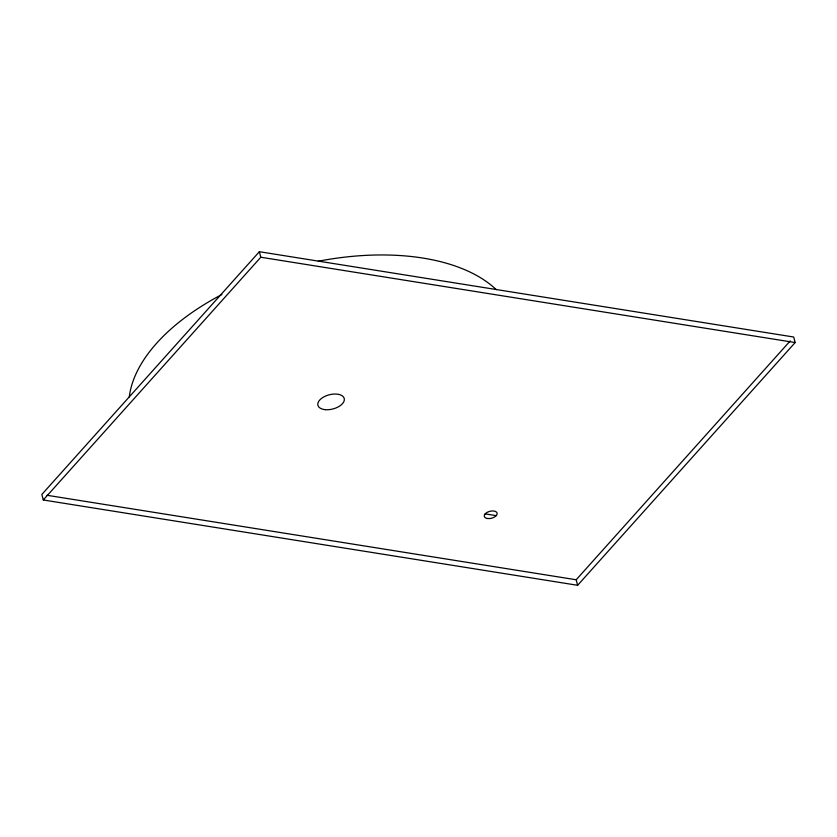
<?xml version="1.0" encoding="UTF-8"?>
<svg xmlns="http://www.w3.org/2000/svg" width="837" height="837" viewBox="0 0 837 837"><rect width="100%" height="100%" fill="white"/><g stroke="black" fill="none" stroke-linecap="round" stroke-linejoin="round"><path stroke-width="1.26" d="M259.365 251.707L41.85 494.447L43.283 499.982L577.635 585.293L795.15 342.553L793.717 337.018L259.365 251.707L260.799 257.241L43.283 499.982M577.635 585.293L576.201 579.759L790.233 340.9M260.799 257.241L795.15 342.553M485.136 513.876L496.278 515.655M47.008 495.274L576.201 579.759M129.296 396.843A198.421 106.906 -14.5 0 1 221.91 294.509M318.259 261.238A198.421 106.906 -14.5 0 1 496.299 289.665M487.354 518.511A6.654 3.589 -14.5 0 0 497.209 513.667A6.654 3.589 -14.5 0 0 487.563 512.118A6.654 3.589 -14.5 0 0 487.354 518.511M325.447 409.68A13.58 7.313 -14.5 0 0 344.3 398.862A13.58 7.313 -14.5 0 0 323.469 397.115A13.58 7.313 -14.5 0 0 325.447 409.68"/></g></svg>
